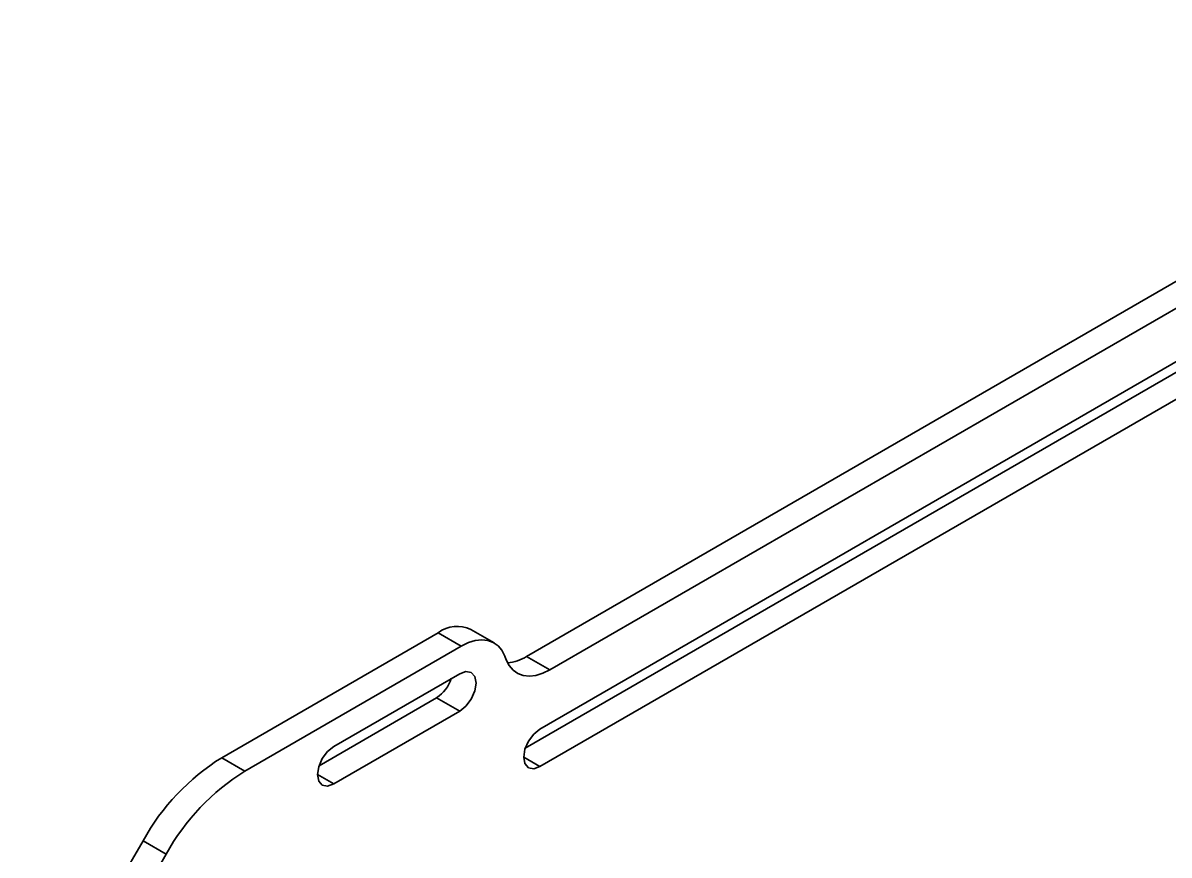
# Model space of a CAD drawing. Header units: millimetres. Extents: x 0 to 415, y 0 to 292.
# Drawn here: x 359.66 to 368.41, y 130.74 to 137.08 of the extents above; entities that cross this region are included whole.
import ezdxf

# ---------------------------------------------------------------- set-up
doc = ezdxf.new("R2010")
doc.units = ezdxf.units.MM

# ---------------------------------------------------------------- blocks, each defined once
blk = doc.blocks.new('SE13')
at = {"color": 7, "linetype": 'Continuous', "lineweight": 35}
for p, q in [((363.0399, 132.1365), (362.9926, 132.12)), ((363.0801, 132.1287), (363.0399, 132.1365)), ((363.1069, 132.0978), (363.0801, 132.1287)), ((363.1163, 132.0486), (363.1069, 132.0978)), ((363.1069, 131.9885), (363.1163, 132.0486)), ((363.0399, 131.8725), (363.0801, 131.9266)), ((363.0801, 131.9266), (363.1069, 131.9885)), ((362.9926, 131.8343), (363.0399, 131.8725))]:
    blk.add_line(p, q, dxfattribs=at)
blk = doc.blocks.new('SE12')
blk.add_blockref('SE13', (0, 0))
blk = doc.blocks.new('SE15')
at = {"color": 7, "linetype": 'Continuous', "lineweight": 35}
for p, q in [((362.0305, 131.5646), (361.9831, 131.5264)), ((361.9831, 131.5264), (361.943, 131.4723)), ((361.9161, 131.4104), (361.9067, 131.3503)), ((361.943, 131.4723), (361.9161, 131.4104)), ((361.9067, 131.3503), (361.9161, 131.301)), ((361.9161, 131.301), (361.943, 131.2702)), ((361.943, 131.2702), (361.9831, 131.2624)), ((361.9831, 131.2624), (362.0305, 131.2788))]:
    blk.add_line(p, q, dxfattribs=at)
blk = doc.blocks.new('SE14')
blk.add_blockref('SE15', (0, 0))
blk = doc.blocks.new('SE23')
at = {"color": 7, "linetype": 'Continuous', "lineweight": 35}
for p, q in [((363.5569, 131.6592), (363.5168, 131.6051)), ((363.6043, 131.6974), (363.5569, 131.6592)), ((363.5168, 131.6051), (363.4899, 131.5432)), ((363.4899, 131.5432), (363.4805, 131.4831)), ((363.4805, 131.4831), (363.4899, 131.4339)), ((363.4899, 131.4339), (363.5168, 131.403)), ((363.5168, 131.403), (363.5569, 131.3952)), ((363.5569, 131.3952), (363.6043, 131.4117))]:
    blk.add_line(p, q, dxfattribs=at)
blk = doc.blocks.new('SE22')
blk.add_blockref('SE23', (0, 0))
blk = doc.blocks.new('SE29')
at = {"color": 7, "linetype": 'Continuous', "lineweight": 35}
for p, q in [((363.0578, 132.3571), (363.0041, 132.3308)), ((363.1102, 132.3733), (363.0578, 132.3571)), ((363.1602, 132.379), (363.1102, 132.3733)), ((363.2065, 132.3742), (363.1602, 132.379)), ((363.2482, 132.3589), (363.2065, 132.3742)), ((363.2842, 132.3335), (363.2482, 132.3589)), ((363.3137, 132.2985), (363.2842, 132.3335)), ((363.336, 132.2549), (363.3137, 132.2985))]:
    blk.add_line(p, q, dxfattribs=at)
blk = doc.blocks.new('SE28')
blk.add_blockref('SE29', (0, 0))
blk = doc.blocks.new('SE31')
at = {"color": 7, "linetype": 'Continuous', "lineweight": 35}
for p, q in [((363.37, 132.1815), (363.3476, 132.2251)), ((363.3995, 132.1465), (363.37, 132.1815)), ((363.4355, 132.1211), (363.3995, 132.1465)), ((363.4771, 132.1058), (363.4355, 132.1211)), ((363.5235, 132.101), (363.4771, 132.1058)), ((363.5734, 132.1067), (363.5235, 132.101)), ((363.6258, 132.1229), (363.5734, 132.1067)), ((363.6795, 132.1491), (363.6258, 132.1229))]:
    blk.add_line(p, q, dxfattribs=at)
blk = doc.blocks.new('SE30')
blk.add_blockref('SE31', (0, 0))

msp = doc.modelspace()

# ---------------------------------------------------------------- linework, layer by layer
at = {"color": 7, "linetype": 'Continuous', "lineweight": 35}
for p, q in [((363.5027, 132.2512), (371.8743, 137.084)), ((363.6795, 132.1491), (372.0511, 136.982)), ((370.7121, 135.8007), (363.6043, 131.6974)), ((363.4924, 131.5512), (370.5353, 135.617)), ((363.6043, 131.4117), (370.7121, 135.5149)), ((363.2541, 132.3556), (363.0773, 132.4576)), ((362.8273, 132.4329), (361.1755, 131.4793)), ((363.0041, 132.3308), (362.8273, 132.4329)), ((363.0041, 132.3308), (361.3523, 131.3773)), ((363.336, 132.2549), (363.3476, 132.2251)), ((363.5027, 132.2512), (363.6795, 132.1491)), ((362.9926, 132.12), (362.0305, 131.5646)), ((361.9186, 131.4184), (362.8158, 131.9363)), ((362.8158, 131.9363), (362.9926, 131.8343)), ((362.0305, 131.2788), (362.9926, 131.8343)), ((361.1755, 131.4793), (361.3523, 131.3773)), ((363.4805, 131.4831), (363.6043, 131.4117)), ((361.9067, 131.3503), (362.0305, 131.2788)), ((360.5755, 130.846), (359.6584, 129.2574)), ((360.7523, 130.7439), (360.5755, 130.846)), ((360.7523, 130.7439), (359.8352, 129.1553))]:
    msp.add_line(p, q, dxfattribs=at)
for centre, radius, start, end in [((362.9732, 132.2341), 0.2466, 65.03204, 126.27799), ((363.3296, 132.5326), 0.3304, 274.79989, 301.59763), ((362.6675, 132.1656), 0.2731, 302.8985, 342.29643), ((362.0918, 130.0105), 1.7311, 121.95465, 151.14442), ((362.2685, 129.9085), 1.7311, 121.95465, 151.14442)]:
    msp.add_arc(centre, radius, start, end, dxfattribs=at)

# ---------------------------------------------------------------- block references
for name in ['SE28', 'SE30', 'SE12', 'SE22', 'SE14']:
    msp.add_blockref(name, (0, 0))

doc.saveas('drawing.dxf')
